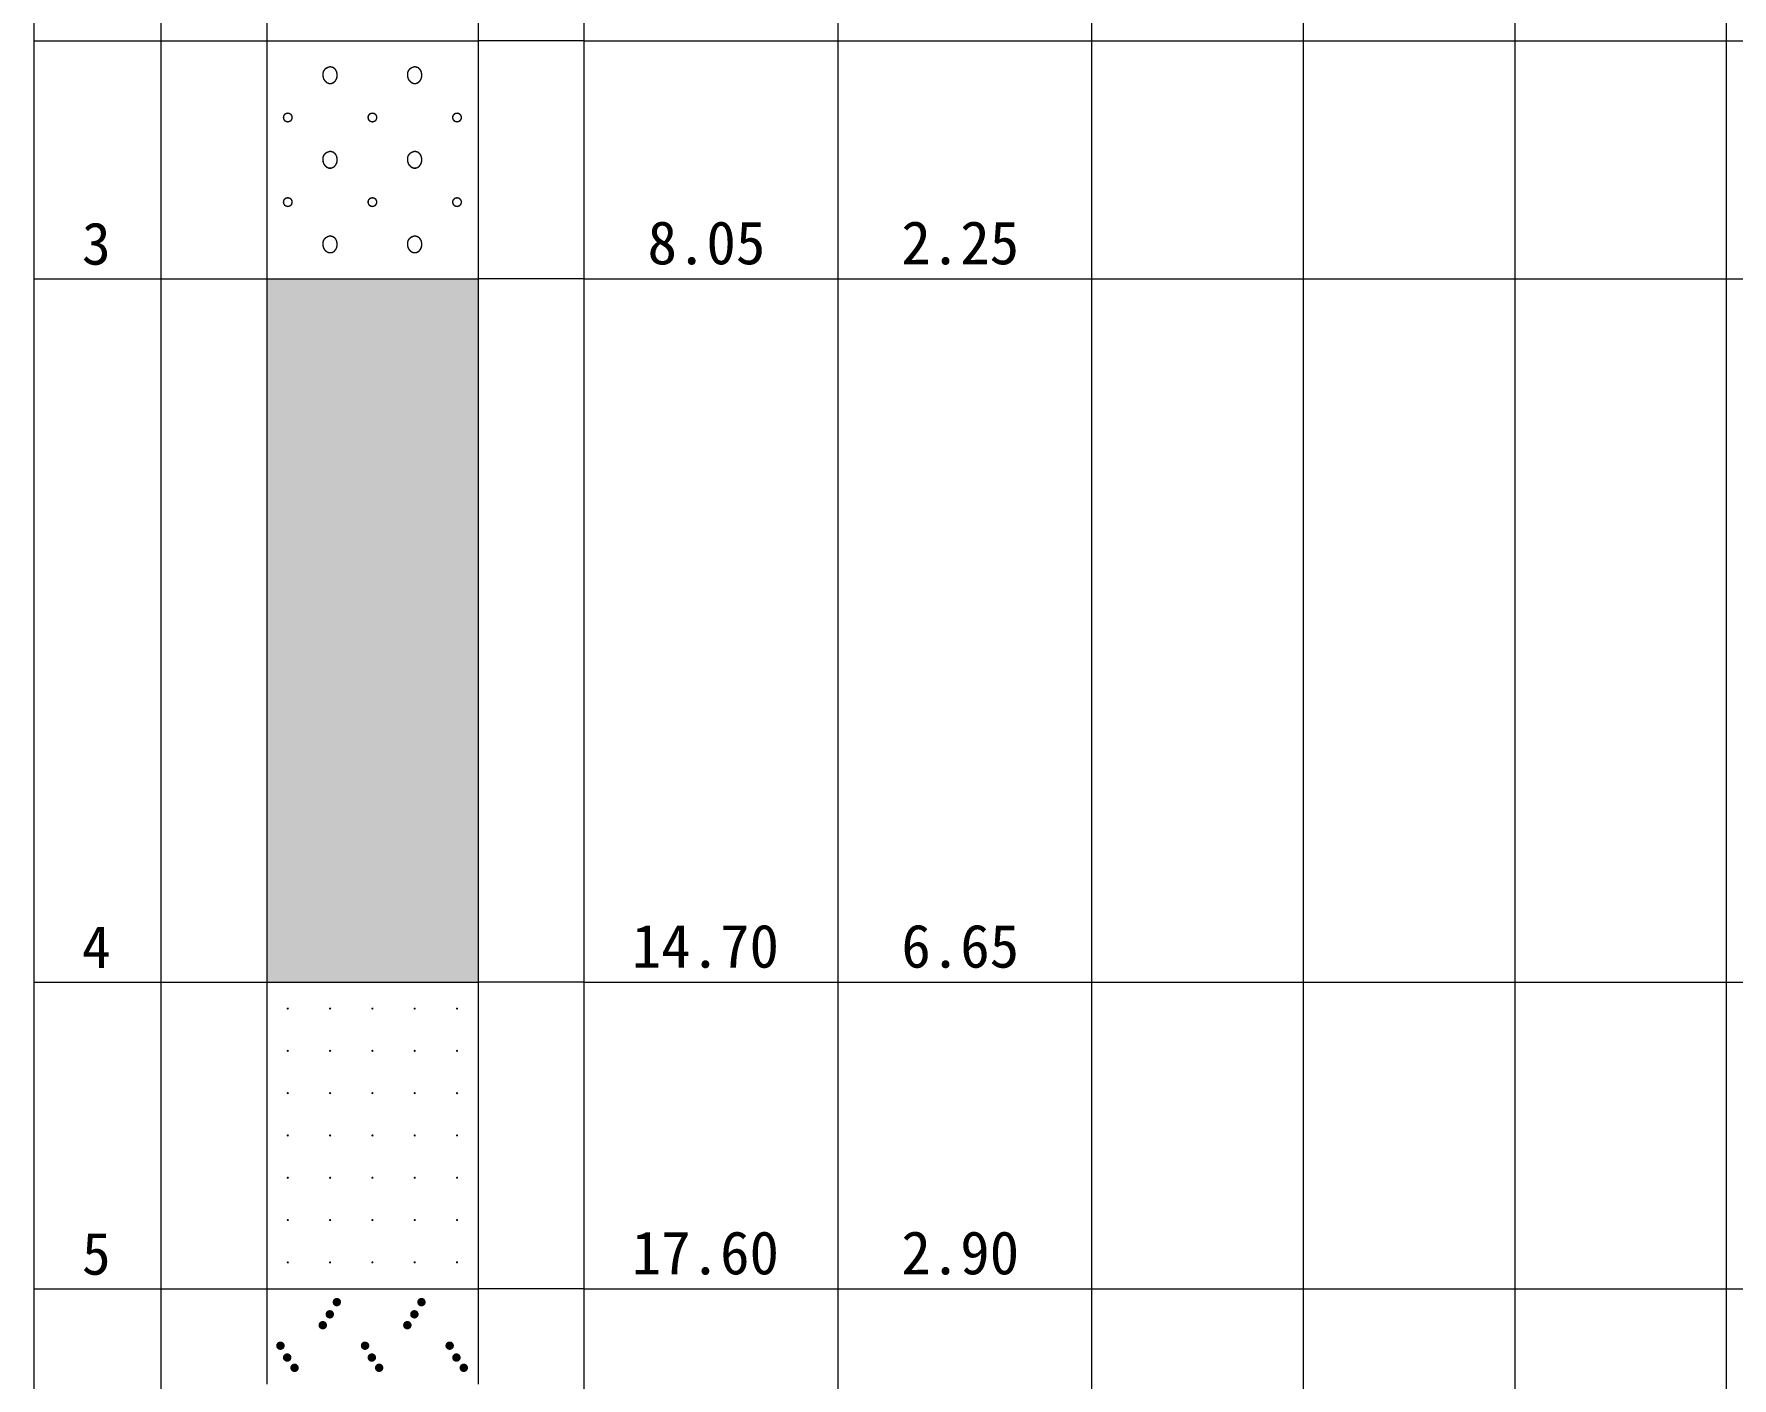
# Model space of a CAD drawing. Header units: inches. Extents: x -27 to 109, y -724 to 26.
# Drawn here: x 15.88 to 31.94, y -17.55 to -4.84 of the extents above; entities that cross this region are included whole.
import ezdxf

# ---------------------------------------------------------------- set-up
doc = ezdxf.new("R2010")
doc.units = ezdxf.units.IN
doc.header["$MEASUREMENT"] = 0
doc.layers.get('0').update_dxf_attribs({"lineweight": 0})
doc.styles.add('宋体', font='')
doc.styles.get('宋体').set_extended_font_data('宋体')

# ---------------------------------------------------------------- blocks, each defined once
blk = doc.blocks.new('lr_block_3')
at = {"color": 7, "const_width": 0.0133}
for points in [[(18.748, -5.229), (18.746, -5.212), (18.742, -5.194), (18.735, -5.181), (18.726, -5.168), (18.711, -5.156), (18.682, -5.148), (18.658, -5.156), (18.641, -5.165), (18.629, -5.177), (18.618, -5.194), (18.614, -5.212), (18.615, -5.229), (18.616, -5.246), (18.621, -5.264), (18.631, -5.28), (18.652, -5.3), (18.672, -5.308), (18.692, -5.308), (18.699, -5.306), (18.717, -5.297), (18.732, -5.28), (18.742, -5.262), (18.746, -5.246), (18.748, -5.229)], [(19.548, -5.229), (19.546, -5.212), (19.542, -5.194), (19.535, -5.181), (19.526, -5.168), (19.511, -5.156), (19.482, -5.148), (19.458, -5.156), (19.441, -5.165), (19.429, -5.177), (19.418, -5.194), (19.414, -5.212), (19.415, -5.229), (19.416, -5.246), (19.421, -5.264), (19.431, -5.28), (19.452, -5.3), (19.472, -5.308), (19.492, -5.308), (19.499, -5.306), (19.517, -5.297), (19.532, -5.28), (19.542, -5.262), (19.546, -5.246), (19.548, -5.229)], [(18.323, -5.629), (18.321, -5.618), (18.317, -5.608), (18.311, -5.6), (18.302, -5.593), (18.292, -5.589), (18.282, -5.588), (18.271, -5.589), (18.261, -5.593), (18.253, -5.6), (18.246, -5.608), (18.242, -5.618), (18.241, -5.629), (18.242, -5.639), (18.246, -5.649), (18.253, -5.658), (18.261, -5.664), (18.271, -5.668), (18.282, -5.67), (18.292, -5.668), (18.302, -5.664), (18.311, -5.658), (18.317, -5.649), (18.321, -5.639), (18.323, -5.629)], [(19.123, -5.629), (19.121, -5.618), (19.117, -5.608), (19.111, -5.6), (19.102, -5.593), (19.092, -5.589), (19.082, -5.588), (19.071, -5.589), (19.061, -5.593), (19.053, -5.6), (19.046, -5.608), (19.042, -5.618), (19.041, -5.629), (19.042, -5.639), (19.046, -5.649), (19.053, -5.658), (19.061, -5.664), (19.071, -5.668), (19.082, -5.67), (19.092, -5.668), (19.102, -5.664), (19.111, -5.658), (19.117, -5.649), (19.121, -5.639), (19.123, -5.629)], [(19.923, -5.629), (19.921, -5.618), (19.917, -5.608), (19.911, -5.6), (19.902, -5.593), (19.892, -5.589), (19.882, -5.588), (19.871, -5.589), (19.861, -5.593), (19.853, -5.6), (19.846, -5.608), (19.842, -5.618), (19.841, -5.629), (19.842, -5.639), (19.846, -5.649), (19.853, -5.658), (19.861, -5.664), (19.871, -5.668), (19.882, -5.67), (19.892, -5.668), (19.902, -5.664), (19.911, -5.658), (19.917, -5.649), (19.921, -5.639), (19.923, -5.629)], [(18.748, -6.029), (18.746, -6.012), (18.742, -5.994), (18.735, -5.981), (18.726, -5.968), (18.711, -5.956), (18.682, -5.948), (18.658, -5.956), (18.641, -5.965), (18.629, -5.977), (18.618, -5.994), (18.614, -6.012), (18.615, -6.029), (18.616, -6.046), (18.621, -6.064), (18.631, -6.08), (18.652, -6.1), (18.672, -6.108), (18.692, -6.108), (18.699, -6.106), (18.717, -6.097), (18.732, -6.08), (18.742, -6.062), (18.746, -6.046), (18.748, -6.029)], [(19.548, -6.029), (19.546, -6.012), (19.542, -5.994), (19.535, -5.981), (19.526, -5.968), (19.511, -5.956), (19.482, -5.948), (19.458, -5.956), (19.441, -5.965), (19.429, -5.977), (19.418, -5.994), (19.414, -6.012), (19.415, -6.029), (19.416, -6.046), (19.421, -6.064), (19.431, -6.08), (19.452, -6.1), (19.472, -6.108), (19.492, -6.108), (19.499, -6.106), (19.517, -6.097), (19.532, -6.08), (19.542, -6.062), (19.546, -6.046), (19.548, -6.029)], [(18.323, -6.429), (18.321, -6.418), (18.317, -6.408), (18.311, -6.4), (18.302, -6.393), (18.292, -6.389), (18.282, -6.388), (18.271, -6.389), (18.261, -6.393), (18.253, -6.4), (18.246, -6.408), (18.242, -6.418), (18.241, -6.429), (18.242, -6.439), (18.246, -6.449), (18.253, -6.458), (18.261, -6.464), (18.271, -6.468), (18.282, -6.47), (18.292, -6.468), (18.302, -6.464), (18.311, -6.458), (18.317, -6.449), (18.321, -6.439), (18.323, -6.429)], [(19.123, -6.429), (19.121, -6.418), (19.117, -6.408), (19.111, -6.4), (19.102, -6.393), (19.092, -6.389), (19.082, -6.388), (19.071, -6.389), (19.061, -6.393), (19.053, -6.4), (19.046, -6.408), (19.042, -6.418), (19.041, -6.429), (19.042, -6.439), (19.046, -6.449), (19.053, -6.458), (19.061, -6.464), (19.071, -6.468), (19.082, -6.47), (19.092, -6.468), (19.102, -6.464), (19.111, -6.458), (19.117, -6.449), (19.121, -6.439), (19.123, -6.429)], [(19.923, -6.429), (19.921, -6.418), (19.917, -6.408), (19.911, -6.4), (19.902, -6.393), (19.892, -6.389), (19.882, -6.388), (19.871, -6.389), (19.861, -6.393), (19.853, -6.4), (19.846, -6.408), (19.842, -6.418), (19.841, -6.429), (19.842, -6.439), (19.846, -6.449), (19.853, -6.458), (19.861, -6.464), (19.871, -6.468), (19.882, -6.47), (19.892, -6.468), (19.902, -6.464), (19.911, -6.458), (19.917, -6.449), (19.921, -6.439), (19.923, -6.429)], [(18.748, -6.829), (18.746, -6.812), (18.742, -6.794), (18.735, -6.781), (18.726, -6.768), (18.711, -6.756), (18.682, -6.748), (18.658, -6.756), (18.641, -6.765), (18.629, -6.777), (18.618, -6.794), (18.614, -6.812), (18.615, -6.829), (18.616, -6.846), (18.621, -6.864), (18.631, -6.88), (18.652, -6.9), (18.672, -6.908), (18.692, -6.908), (18.699, -6.906), (18.717, -6.897), (18.732, -6.88), (18.742, -6.862), (18.746, -6.846), (18.748, -6.829)], [(19.548, -6.829), (19.546, -6.812), (19.542, -6.794), (19.535, -6.781), (19.526, -6.768), (19.511, -6.756), (19.482, -6.748), (19.458, -6.756), (19.441, -6.765), (19.429, -6.777), (19.418, -6.794), (19.414, -6.812), (19.415, -6.829), (19.416, -6.846), (19.421, -6.864), (19.431, -6.88), (19.452, -6.9), (19.472, -6.908), (19.492, -6.908), (19.499, -6.906), (19.517, -6.897), (19.532, -6.88), (19.542, -6.862), (19.546, -6.846), (19.548, -6.829)]]:
    blk.add_lwpolyline(points, dxfattribs=at)
blk = doc.blocks.new('lr_block_4')
at = {"true_color": 0x000000}
for points in [[(18.291, -14.056), (18.292, -14.054), (18.291, -14.051), (18.29, -14.049), (18.289, -14.047), (18.287, -14.045), (18.284, -14.044), (18.282, -14.044), (18.279, -14.044), (18.277, -14.045), (18.275, -14.047), (18.273, -14.049), (18.272, -14.051), (18.272, -14.054), (18.272, -14.056), (18.273, -14.059), (18.275, -14.061), (18.277, -14.062), (18.279, -14.063), (18.282, -14.064), (18.284, -14.063), (18.287, -14.062), (18.289, -14.061), (18.29, -14.059)], [(18.691, -14.056), (18.692, -14.054), (18.691, -14.051), (18.69, -14.049), (18.689, -14.047), (18.687, -14.045), (18.684, -14.044), (18.682, -14.044), (18.679, -14.044), (18.677, -14.045), (18.674, -14.047), (18.673, -14.049), (18.672, -14.051), (18.672, -14.054), (18.672, -14.056), (18.673, -14.059), (18.674, -14.061), (18.676, -14.062), (18.679, -14.063), (18.682, -14.064), (18.684, -14.063), (18.686, -14.062), (18.689, -14.061), (18.69, -14.059)], [(19.091, -14.056), (19.092, -14.054), (19.091, -14.051), (19.09, -14.049), (19.089, -14.047), (19.087, -14.045), (19.084, -14.044), (19.082, -14.044), (19.079, -14.044), (19.077, -14.045), (19.075, -14.047), (19.073, -14.049), (19.072, -14.051), (19.072, -14.054), (19.072, -14.056), (19.073, -14.059), (19.075, -14.061), (19.077, -14.062), (19.079, -14.063), (19.082, -14.064), (19.084, -14.063), (19.087, -14.062), (19.089, -14.061), (19.09, -14.059)], [(19.491, -14.056), (19.492, -14.054), (19.491, -14.051), (19.49, -14.049), (19.489, -14.047), (19.487, -14.045), (19.484, -14.044), (19.482, -14.044), (19.479, -14.044), (19.477, -14.045), (19.474, -14.047), (19.473, -14.049), (19.472, -14.051), (19.472, -14.054), (19.472, -14.056), (19.473, -14.059), (19.474, -14.061), (19.476, -14.062), (19.479, -14.063), (19.482, -14.064), (19.484, -14.063), (19.486, -14.062), (19.489, -14.061), (19.49, -14.059)], [(19.891, -14.056), (19.892, -14.054), (19.891, -14.051), (19.89, -14.049), (19.889, -14.047), (19.887, -14.045), (19.884, -14.044), (19.882, -14.044), (19.879, -14.044), (19.877, -14.045), (19.875, -14.047), (19.873, -14.049), (19.872, -14.051), (19.872, -14.054), (19.872, -14.056), (19.873, -14.059), (19.875, -14.061), (19.877, -14.062), (19.879, -14.063), (19.882, -14.064), (19.884, -14.063), (19.887, -14.062), (19.889, -14.061), (19.89, -14.059)], [(18.291, -14.456), (18.292, -14.454), (18.291, -14.451), (18.29, -14.449), (18.289, -14.447), (18.287, -14.445), (18.284, -14.444), (18.282, -14.444), (18.279, -14.444), (18.277, -14.445), (18.275, -14.447), (18.273, -14.449), (18.272, -14.451), (18.272, -14.454), (18.272, -14.456), (18.273, -14.459), (18.275, -14.461), (18.277, -14.462), (18.279, -14.463), (18.282, -14.464), (18.284, -14.463), (18.287, -14.462), (18.289, -14.461), (18.29, -14.459)], [(18.691, -14.456), (18.692, -14.454), (18.691, -14.451), (18.69, -14.449), (18.689, -14.447), (18.687, -14.445), (18.684, -14.444), (18.682, -14.444), (18.679, -14.444), (18.677, -14.445), (18.675, -14.447), (18.673, -14.449), (18.672, -14.451), (18.672, -14.454), (18.672, -14.456), (18.673, -14.459), (18.675, -14.461), (18.677, -14.462), (18.679, -14.463), (18.682, -14.464), (18.684, -14.463), (18.687, -14.462), (18.689, -14.461), (18.69, -14.459)], [(19.091, -14.456), (19.092, -14.454), (19.091, -14.451), (19.09, -14.449), (19.089, -14.447), (19.087, -14.445), (19.084, -14.444), (19.082, -14.444), (19.079, -14.444), (19.077, -14.445), (19.075, -14.447), (19.073, -14.449), (19.072, -14.451), (19.072, -14.454), (19.072, -14.456), (19.073, -14.459), (19.075, -14.461), (19.077, -14.462), (19.079, -14.463), (19.082, -14.464), (19.084, -14.463), (19.087, -14.462), (19.089, -14.461), (19.09, -14.459)], [(19.491, -14.456), (19.492, -14.454), (19.491, -14.451), (19.49, -14.449), (19.489, -14.447), (19.487, -14.445), (19.484, -14.444), (19.482, -14.444), (19.479, -14.444), (19.477, -14.445), (19.475, -14.447), (19.473, -14.449), (19.472, -14.451), (19.472, -14.454), (19.472, -14.456), (19.473, -14.459), (19.475, -14.461), (19.477, -14.462), (19.479, -14.463), (19.482, -14.464), (19.484, -14.463), (19.487, -14.462), (19.489, -14.461), (19.49, -14.459)], [(19.891, -14.456), (19.892, -14.454), (19.891, -14.451), (19.89, -14.449), (19.889, -14.447), (19.887, -14.445), (19.884, -14.444), (19.882, -14.444), (19.879, -14.444), (19.877, -14.445), (19.875, -14.447), (19.873, -14.449), (19.872, -14.451), (19.872, -14.454), (19.872, -14.456), (19.873, -14.459), (19.875, -14.461), (19.877, -14.462), (19.879, -14.463), (19.882, -14.464), (19.884, -14.463), (19.887, -14.462), (19.889, -14.461), (19.89, -14.459)], [(18.291, -14.856), (18.292, -14.854), (18.291, -14.851), (18.29, -14.849), (18.289, -14.847), (18.287, -14.845), (18.284, -14.844), (18.282, -14.844), (18.279, -14.844), (18.277, -14.845), (18.275, -14.847), (18.273, -14.849), (18.272, -14.851), (18.272, -14.854), (18.272, -14.856), (18.273, -14.859), (18.275, -14.861), (18.277, -14.862), (18.279, -14.863), (18.282, -14.864), (18.284, -14.863), (18.287, -14.862), (18.289, -14.861), (18.29, -14.859)], [(18.691, -14.856), (18.692, -14.854), (18.691, -14.851), (18.69, -14.849), (18.689, -14.847), (18.687, -14.845), (18.684, -14.844), (18.682, -14.844), (18.679, -14.844), (18.677, -14.845), (18.674, -14.847), (18.673, -14.849), (18.672, -14.851), (18.672, -14.854), (18.672, -14.856), (18.673, -14.859), (18.674, -14.861), (18.676, -14.862), (18.679, -14.863), (18.682, -14.864), (18.684, -14.863), (18.686, -14.862), (18.689, -14.861), (18.69, -14.859)], [(19.091, -14.856), (19.092, -14.854), (19.091, -14.851), (19.09, -14.849), (19.089, -14.847), (19.087, -14.845), (19.084, -14.844), (19.082, -14.844), (19.079, -14.844), (19.077, -14.845), (19.075, -14.847), (19.073, -14.849), (19.072, -14.851), (19.072, -14.854), (19.072, -14.856), (19.073, -14.859), (19.075, -14.861), (19.077, -14.862), (19.079, -14.863), (19.082, -14.864), (19.084, -14.863), (19.087, -14.862), (19.089, -14.861), (19.09, -14.859)], [(19.491, -14.856), (19.492, -14.854), (19.491, -14.851), (19.49, -14.849), (19.489, -14.847), (19.487, -14.845), (19.484, -14.844), (19.482, -14.844), (19.479, -14.844), (19.477, -14.845), (19.474, -14.847), (19.473, -14.849), (19.472, -14.851), (19.472, -14.854), (19.472, -14.856), (19.473, -14.859), (19.474, -14.861), (19.476, -14.862), (19.479, -14.863), (19.482, -14.864), (19.484, -14.863), (19.486, -14.862), (19.489, -14.861), (19.49, -14.859)], [(19.891, -14.856), (19.892, -14.854), (19.891, -14.851), (19.89, -14.849), (19.889, -14.847), (19.887, -14.845), (19.884, -14.844), (19.882, -14.844), (19.879, -14.844), (19.877, -14.845), (19.875, -14.847), (19.873, -14.849), (19.872, -14.851), (19.872, -14.854), (19.872, -14.856), (19.873, -14.859), (19.875, -14.861), (19.877, -14.862), (19.879, -14.863), (19.882, -14.864), (19.884, -14.863), (19.887, -14.862), (19.889, -14.861), (19.89, -14.859)], [(18.291, -15.256), (18.292, -15.254), (18.291, -15.251), (18.29, -15.249), (18.289, -15.247), (18.287, -15.245), (18.284, -15.244), (18.282, -15.244), (18.279, -15.244), (18.277, -15.245), (18.275, -15.247), (18.273, -15.249), (18.272, -15.251), (18.272, -15.254), (18.272, -15.256), (18.273, -15.259), (18.275, -15.261), (18.277, -15.262), (18.279, -15.263), (18.282, -15.264), (18.284, -15.263), (18.287, -15.262), (18.289, -15.261), (18.29, -15.259)], [(18.691, -15.256), (18.692, -15.254), (18.691, -15.251), (18.69, -15.249), (18.689, -15.247), (18.687, -15.245), (18.684, -15.244), (18.682, -15.244), (18.679, -15.244), (18.677, -15.245), (18.675, -15.247), (18.673, -15.249), (18.672, -15.251), (18.672, -15.254), (18.672, -15.256), (18.673, -15.259), (18.675, -15.261), (18.677, -15.262), (18.679, -15.263), (18.682, -15.264), (18.684, -15.263), (18.687, -15.262), (18.689, -15.261), (18.69, -15.259)], [(19.091, -15.256), (19.092, -15.254), (19.091, -15.251), (19.09, -15.249), (19.089, -15.247), (19.087, -15.245), (19.084, -15.244), (19.082, -15.244), (19.079, -15.244), (19.077, -15.245), (19.075, -15.247), (19.073, -15.249), (19.072, -15.251), (19.072, -15.254), (19.072, -15.256), (19.073, -15.259), (19.075, -15.261), (19.077, -15.262), (19.079, -15.263), (19.082, -15.264), (19.084, -15.263), (19.087, -15.262), (19.089, -15.261), (19.09, -15.259)], [(19.491, -15.256), (19.492, -15.254), (19.491, -15.251), (19.49, -15.249), (19.489, -15.247), (19.487, -15.245), (19.484, -15.244), (19.482, -15.244), (19.479, -15.244), (19.477, -15.245), (19.475, -15.247), (19.473, -15.249), (19.472, -15.251), (19.472, -15.254), (19.472, -15.256), (19.473, -15.259), (19.475, -15.261), (19.477, -15.262), (19.479, -15.263), (19.482, -15.264), (19.484, -15.263), (19.487, -15.262), (19.489, -15.261), (19.49, -15.259)], [(19.891, -15.256), (19.892, -15.254), (19.891, -15.251), (19.89, -15.249), (19.889, -15.247), (19.887, -15.245), (19.884, -15.244), (19.882, -15.244), (19.879, -15.244), (19.877, -15.245), (19.875, -15.247), (19.873, -15.249), (19.872, -15.251), (19.872, -15.254), (19.872, -15.256), (19.873, -15.259), (19.875, -15.261), (19.877, -15.262), (19.879, -15.263), (19.882, -15.264), (19.884, -15.263), (19.887, -15.262), (19.889, -15.261), (19.89, -15.259)], [(18.291, -15.656), (18.292, -15.654), (18.291, -15.651), (18.29, -15.649), (18.289, -15.647), (18.287, -15.645), (18.284, -15.644), (18.282, -15.644), (18.279, -15.644), (18.277, -15.645), (18.275, -15.647), (18.273, -15.649), (18.272, -15.651), (18.272, -15.654), (18.272, -15.656), (18.273, -15.659), (18.275, -15.661), (18.277, -15.662), (18.279, -15.663), (18.282, -15.664), (18.284, -15.663), (18.287, -15.662), (18.289, -15.661), (18.29, -15.659)], [(18.691, -15.656), (18.692, -15.654), (18.691, -15.651), (18.69, -15.649), (18.689, -15.647), (18.687, -15.645), (18.684, -15.644), (18.682, -15.644), (18.679, -15.644), (18.677, -15.645), (18.674, -15.647), (18.673, -15.649), (18.672, -15.651), (18.672, -15.654), (18.672, -15.656), (18.673, -15.659), (18.674, -15.661), (18.676, -15.662), (18.679, -15.663), (18.682, -15.664), (18.684, -15.663), (18.686, -15.662), (18.689, -15.661), (18.69, -15.659)], [(19.091, -15.656), (19.092, -15.654), (19.091, -15.651), (19.09, -15.649), (19.089, -15.647), (19.087, -15.645), (19.084, -15.644), (19.082, -15.644), (19.079, -15.644), (19.077, -15.645), (19.075, -15.647), (19.073, -15.649), (19.072, -15.651), (19.072, -15.654), (19.072, -15.656), (19.073, -15.659), (19.075, -15.661), (19.077, -15.662), (19.079, -15.663), (19.082, -15.664), (19.084, -15.663), (19.087, -15.662), (19.089, -15.661), (19.09, -15.659)], [(19.491, -15.656), (19.492, -15.654), (19.491, -15.651), (19.49, -15.649), (19.489, -15.647), (19.487, -15.645), (19.484, -15.644), (19.482, -15.644), (19.479, -15.644), (19.477, -15.645), (19.474, -15.647), (19.473, -15.649), (19.472, -15.651), (19.472, -15.654), (19.472, -15.656), (19.473, -15.659), (19.474, -15.661), (19.476, -15.662), (19.479, -15.663), (19.482, -15.664), (19.484, -15.663), (19.486, -15.662), (19.489, -15.661), (19.49, -15.659)], [(19.891, -15.656), (19.892, -15.654), (19.891, -15.651), (19.89, -15.649), (19.889, -15.647), (19.887, -15.645), (19.884, -15.644), (19.882, -15.644), (19.879, -15.644), (19.877, -15.645), (19.875, -15.647), (19.873, -15.649), (19.872, -15.651), (19.872, -15.654), (19.872, -15.656), (19.873, -15.659), (19.875, -15.661), (19.877, -15.662), (19.879, -15.663), (19.882, -15.664), (19.884, -15.663), (19.887, -15.662), (19.889, -15.661), (19.89, -15.659)], [(18.291, -16.056), (18.292, -16.054), (18.291, -16.051), (18.29, -16.049), (18.289, -16.047), (18.287, -16.045), (18.284, -16.044), (18.282, -16.044), (18.279, -16.044), (18.277, -16.045), (18.275, -16.047), (18.273, -16.049), (18.272, -16.051), (18.272, -16.054), (18.272, -16.056), (18.273, -16.059), (18.275, -16.061), (18.277, -16.062), (18.279, -16.063), (18.282, -16.064), (18.284, -16.063), (18.287, -16.062), (18.289, -16.061), (18.29, -16.059)], [(18.691, -16.056), (18.692, -16.054), (18.691, -16.051), (18.69, -16.049), (18.689, -16.047), (18.687, -16.045), (18.684, -16.044), (18.682, -16.044), (18.679, -16.044), (18.677, -16.045), (18.675, -16.047), (18.673, -16.049), (18.672, -16.051), (18.672, -16.054), (18.672, -16.056), (18.673, -16.059), (18.675, -16.061), (18.677, -16.062), (18.679, -16.063), (18.682, -16.064), (18.684, -16.063), (18.687, -16.062), (18.689, -16.061), (18.69, -16.059)], [(19.091, -16.056), (19.092, -16.054), (19.091, -16.051), (19.09, -16.049), (19.089, -16.047), (19.087, -16.045), (19.084, -16.044), (19.082, -16.044), (19.079, -16.044), (19.077, -16.045), (19.075, -16.047), (19.073, -16.049), (19.072, -16.051), (19.072, -16.054), (19.072, -16.056), (19.073, -16.059), (19.075, -16.061), (19.077, -16.062), (19.079, -16.063), (19.082, -16.064), (19.084, -16.063), (19.087, -16.062), (19.089, -16.061), (19.09, -16.059)], [(19.491, -16.056), (19.492, -16.054), (19.491, -16.051), (19.49, -16.049), (19.489, -16.047), (19.487, -16.045), (19.484, -16.044), (19.482, -16.044), (19.479, -16.044), (19.477, -16.045), (19.475, -16.047), (19.473, -16.049), (19.472, -16.051), (19.472, -16.054), (19.472, -16.056), (19.473, -16.059), (19.475, -16.061), (19.477, -16.062), (19.479, -16.063), (19.482, -16.064), (19.484, -16.063), (19.487, -16.062), (19.489, -16.061), (19.49, -16.059)], [(19.891, -16.056), (19.892, -16.054), (19.891, -16.051), (19.89, -16.049), (19.889, -16.047), (19.887, -16.045), (19.884, -16.044), (19.882, -16.044), (19.879, -16.044), (19.877, -16.045), (19.875, -16.047), (19.873, -16.049), (19.872, -16.051), (19.872, -16.054), (19.872, -16.056), (19.873, -16.059), (19.875, -16.061), (19.877, -16.062), (19.879, -16.063), (19.882, -16.064), (19.884, -16.063), (19.887, -16.062), (19.889, -16.061), (19.89, -16.059)], [(18.291, -16.456), (18.292, -16.454), (18.291, -16.451), (18.29, -16.449), (18.289, -16.447), (18.287, -16.445), (18.284, -16.444), (18.282, -16.444), (18.279, -16.444), (18.277, -16.445), (18.275, -16.447), (18.273, -16.449), (18.272, -16.451), (18.272, -16.454), (18.272, -16.456), (18.273, -16.459), (18.275, -16.461), (18.277, -16.462), (18.279, -16.463), (18.282, -16.464), (18.284, -16.463), (18.287, -16.462), (18.289, -16.461), (18.29, -16.459)], [(18.691, -16.456), (18.692, -16.454), (18.691, -16.451), (18.69, -16.449), (18.689, -16.447), (18.687, -16.445), (18.684, -16.444), (18.682, -16.444), (18.679, -16.444), (18.677, -16.445), (18.674, -16.447), (18.673, -16.449), (18.672, -16.451), (18.672, -16.454), (18.672, -16.456), (18.673, -16.459), (18.674, -16.461), (18.676, -16.462), (18.679, -16.463), (18.682, -16.464), (18.684, -16.463), (18.686, -16.462), (18.689, -16.461), (18.69, -16.459)], [(19.091, -16.456), (19.092, -16.454), (19.091, -16.451), (19.09, -16.449), (19.089, -16.447), (19.087, -16.445), (19.084, -16.444), (19.082, -16.444), (19.079, -16.444), (19.077, -16.445), (19.075, -16.447), (19.073, -16.449), (19.072, -16.451), (19.072, -16.454), (19.072, -16.456), (19.073, -16.459), (19.075, -16.461), (19.077, -16.462), (19.079, -16.463), (19.082, -16.464), (19.084, -16.463), (19.087, -16.462), (19.089, -16.461), (19.09, -16.459)], [(19.491, -16.456), (19.492, -16.454), (19.491, -16.451), (19.49, -16.449), (19.489, -16.447), (19.487, -16.445), (19.484, -16.444), (19.482, -16.444), (19.479, -16.444), (19.477, -16.445), (19.474, -16.447), (19.473, -16.449), (19.472, -16.451), (19.472, -16.454), (19.472, -16.456), (19.473, -16.459), (19.474, -16.461), (19.476, -16.462), (19.479, -16.463), (19.482, -16.464), (19.484, -16.463), (19.486, -16.462), (19.489, -16.461), (19.49, -16.459)], [(19.891, -16.456), (19.892, -16.454), (19.891, -16.451), (19.89, -16.449), (19.889, -16.447), (19.887, -16.445), (19.884, -16.444), (19.882, -16.444), (19.879, -16.444), (19.877, -16.445), (19.875, -16.447), (19.873, -16.449), (19.872, -16.451), (19.872, -16.454), (19.872, -16.456), (19.873, -16.459), (19.875, -16.461), (19.877, -16.462), (19.879, -16.463), (19.882, -16.464), (19.884, -16.463), (19.887, -16.462), (19.889, -16.461), (19.89, -16.459)]]:
    blk.add_hatch(color=18, dxfattribs=at).paths.add_polyline_path(points, flags=17)
blk = doc.blocks.new('lr_block_5')
at = {"true_color": 0x000000}
for points in [[(18.784, -16.84), (18.785, -16.83), (18.784, -16.819), (18.78, -16.81), (18.774, -16.801), (18.765, -16.795), (18.756, -16.791), (18.745, -16.79), (18.735, -16.791), (18.725, -16.795), (18.717, -16.801), (18.711, -16.81), (18.707, -16.819), (18.705, -16.83), (18.707, -16.84), (18.711, -16.85), (18.717, -16.858), (18.725, -16.864), (18.735, -16.868), (18.745, -16.87), (18.756, -16.868), (18.765, -16.864), (18.774, -16.858), (18.78, -16.85)], [(19.584, -16.84), (19.585, -16.83), (19.584, -16.819), (19.58, -16.81), (19.574, -16.801), (19.565, -16.795), (19.556, -16.791), (19.545, -16.79), (19.535, -16.791), (19.525, -16.795), (19.517, -16.801), (19.511, -16.81), (19.507, -16.819), (19.505, -16.83), (19.507, -16.84), (19.511, -16.85), (19.517, -16.858), (19.525, -16.864), (19.535, -16.868), (19.545, -16.87), (19.556, -16.868), (19.565, -16.864), (19.574, -16.858), (19.58, -16.85)], [(18.651, -17.058), (18.652, -17.048), (18.651, -17.037), (18.647, -17.028), (18.64, -17.019), (18.632, -17.013), (18.622, -17.009), (18.612, -17.008), (18.602, -17.009), (18.592, -17.013), (18.584, -17.019), (18.577, -17.028), (18.573, -17.037), (18.572, -17.048), (18.573, -17.058), (18.577, -17.068), (18.584, -17.076), (18.592, -17.082), (18.602, -17.086), (18.612, -17.088), (18.622, -17.086), (18.632, -17.082), (18.64, -17.076), (18.647, -17.068)], [(18.717, -16.955), (18.719, -16.945), (18.717, -16.934), (18.713, -16.925), (18.707, -16.916), (18.699, -16.91), (18.689, -16.906), (18.679, -16.905), (18.668, -16.906), (18.659, -16.91), (18.65, -16.916), (18.644, -16.925), (18.64, -16.934), (18.639, -16.945), (18.64, -16.955), (18.644, -16.965), (18.65, -16.973), (18.659, -16.979), (18.668, -16.983), (18.679, -16.985), (18.689, -16.983), (18.699, -16.979), (18.707, -16.973), (18.713, -16.965)], [(19.451, -17.058), (19.452, -17.048), (19.451, -17.037), (19.447, -17.028), (19.44, -17.019), (19.432, -17.013), (19.422, -17.009), (19.412, -17.008), (19.402, -17.009), (19.392, -17.013), (19.384, -17.019), (19.377, -17.028), (19.373, -17.037), (19.372, -17.048), (19.373, -17.058), (19.377, -17.068), (19.384, -17.076), (19.392, -17.082), (19.402, -17.086), (19.412, -17.088), (19.422, -17.086), (19.432, -17.082), (19.44, -17.076), (19.447, -17.068)], [(19.517, -16.955), (19.519, -16.945), (19.517, -16.934), (19.513, -16.925), (19.507, -16.916), (19.499, -16.91), (19.489, -16.906), (19.479, -16.905), (19.468, -16.906), (19.459, -16.91), (19.45, -16.916), (19.444, -16.925), (19.44, -16.934), (19.439, -16.945), (19.44, -16.955), (19.444, -16.965), (19.45, -16.973), (19.459, -16.979), (19.468, -16.983), (19.479, -16.985), (19.489, -16.983), (19.499, -16.979), (19.507, -16.973), (19.513, -16.965)], [(18.251, -17.252), (18.252, -17.242), (18.251, -17.231), (18.247, -17.222), (18.24, -17.213), (18.232, -17.207), (18.222, -17.203), (18.212, -17.202), (18.202, -17.203), (18.192, -17.207), (18.184, -17.213), (18.177, -17.222), (18.173, -17.231), (18.172, -17.242), (18.173, -17.252), (18.177, -17.262), (18.184, -17.27), (18.192, -17.276), (18.202, -17.28), (18.212, -17.282), (18.222, -17.28), (18.232, -17.276), (18.24, -17.27), (18.247, -17.262)], [(18.315, -17.364), (18.316, -17.354), (18.315, -17.343), (18.311, -17.334), (18.304, -17.325), (18.296, -17.319), (18.286, -17.315), (18.276, -17.314), (18.266, -17.315), (18.256, -17.319), (18.248, -17.325), (18.241, -17.334), (18.237, -17.343), (18.236, -17.354), (18.237, -17.364), (18.241, -17.374), (18.248, -17.382), (18.256, -17.388), (18.266, -17.392), (18.276, -17.394), (18.286, -17.392), (18.296, -17.388), (18.304, -17.382), (18.311, -17.374)], [(19.051, -17.252), (19.052, -17.242), (19.051, -17.231), (19.047, -17.222), (19.04, -17.213), (19.032, -17.207), (19.022, -17.203), (19.012, -17.202), (19.002, -17.203), (18.992, -17.207), (18.984, -17.213), (18.977, -17.222), (18.973, -17.231), (18.972, -17.242), (18.973, -17.252), (18.977, -17.262), (18.984, -17.27), (18.992, -17.276), (19.002, -17.28), (19.012, -17.282), (19.022, -17.28), (19.032, -17.276), (19.04, -17.27), (19.047, -17.262)], [(19.115, -17.364), (19.116, -17.354), (19.115, -17.343), (19.111, -17.334), (19.104, -17.325), (19.096, -17.319), (19.086, -17.315), (19.076, -17.314), (19.066, -17.315), (19.056, -17.319), (19.048, -17.325), (19.041, -17.334), (19.037, -17.343), (19.036, -17.354), (19.037, -17.364), (19.041, -17.374), (19.048, -17.382), (19.056, -17.388), (19.066, -17.392), (19.076, -17.394), (19.086, -17.392), (19.096, -17.388), (19.104, -17.382), (19.111, -17.374)], [(19.851, -17.252), (19.852, -17.242), (19.851, -17.231), (19.847, -17.222), (19.84, -17.213), (19.832, -17.207), (19.822, -17.203), (19.812, -17.202), (19.802, -17.203), (19.792, -17.207), (19.784, -17.213), (19.777, -17.222), (19.773, -17.231), (19.772, -17.242), (19.773, -17.252), (19.777, -17.262), (19.784, -17.27), (19.792, -17.276), (19.802, -17.28), (19.812, -17.282), (19.822, -17.28), (19.832, -17.276), (19.84, -17.27), (19.847, -17.262)], [(19.915, -17.364), (19.916, -17.354), (19.915, -17.343), (19.911, -17.334), (19.904, -17.325), (19.896, -17.319), (19.886, -17.315), (19.876, -17.314), (19.866, -17.315), (19.856, -17.319), (19.848, -17.325), (19.841, -17.334), (19.837, -17.343), (19.836, -17.354), (19.837, -17.364), (19.841, -17.374), (19.848, -17.382), (19.856, -17.388), (19.866, -17.392), (19.876, -17.394), (19.886, -17.392), (19.896, -17.388), (19.904, -17.382), (19.911, -17.374)], [(18.384, -17.461), (18.385, -17.451), (18.384, -17.44), (18.38, -17.431), (18.374, -17.423), (18.365, -17.416), (18.356, -17.412), (18.345, -17.411), (18.335, -17.412), (18.325, -17.416), (18.317, -17.423), (18.311, -17.431), (18.307, -17.44), (18.305, -17.451), (18.307, -17.461), (18.311, -17.471), (18.317, -17.479), (18.325, -17.485), (18.335, -17.489), (18.345, -17.491), (18.356, -17.489), (18.365, -17.485), (18.374, -17.479), (18.38, -17.471)], [(19.184, -17.461), (19.185, -17.451), (19.184, -17.44), (19.18, -17.431), (19.174, -17.423), (19.165, -17.416), (19.156, -17.412), (19.145, -17.411), (19.135, -17.412), (19.125, -17.416), (19.117, -17.423), (19.111, -17.431), (19.107, -17.44), (19.105, -17.451), (19.107, -17.461), (19.111, -17.471), (19.117, -17.479), (19.125, -17.485), (19.135, -17.489), (19.145, -17.491), (19.156, -17.489), (19.165, -17.485), (19.174, -17.479), (19.18, -17.471)], [(19.984, -17.461), (19.985, -17.451), (19.984, -17.44), (19.98, -17.431), (19.974, -17.423), (19.965, -17.416), (19.956, -17.412), (19.945, -17.411), (19.935, -17.412), (19.925, -17.416), (19.917, -17.423), (19.911, -17.431), (19.907, -17.44), (19.905, -17.451), (19.907, -17.461), (19.911, -17.471), (19.917, -17.479), (19.925, -17.485), (19.935, -17.489), (19.945, -17.491), (19.956, -17.489), (19.965, -17.485), (19.974, -17.479), (19.98, -17.471)]]:
    blk.add_hatch(color=18, dxfattribs=at).paths.add_polyline_path(points, flags=17)

msp = doc.modelspace()

# ---------------------------------------------------------------- hatches: boundary and pattern name
at = {"true_color": 0x000000}
msp.add_hatch(color=18, dxfattribs=at).paths.add_polyline_path([(18.082, -13.804), (20.082, -13.804), (20.082, -7.154), (18.082, -7.154)], flags=17)
h = msp.add_hatch()
h.set_pattern_fill('', color=256, style=0, pattern_type=0)
h.set_pattern_definition([])
h.paths.add_polyline_path([(18.082, -13.804), (20.082, -13.804), (20.082, -7.154), (18.082, -7.154)], flags=17)

# ---------------------------------------------------------------- linework, layer by layer
at = {"linetype": 'Continuous', "lineweight": 15}
for p, q in [((15.882, 0.896), (15.882, -693.554)), ((17.082, 0.896), (17.082, -693.554)), ((21.082, 0.896), (21.082, -693.554)), ((23.482, 0.896), (23.482, -693.554)), ((25.882, 0.896), (25.882, -693.554)), ((27.882, 0.896), (27.882, -693.554)), ((29.882, 0.896), (29.882, -693.554)), ((31.882, 0.896), (31.882, -693.554)), ((18.082, -3.104), (18.082, -4.904)), ((20.082, -3.104), (20.082, -4.904)), ((15.882, -4.904), (17.082, -4.904)), ((17.082, -4.904), (18.082, -4.904)), ((18.082, -4.904), (20.082, -4.904)), ((18.082, -4.904), (18.082, -7.154)), ((21.082, -4.904), (20.082, -4.904)), ((20.082, -4.904), (20.082, -7.154)), ((21.082, -4.904), (23.482, -4.904)), ((23.482, -4.904), (25.882, -4.904)), ((25.882, -4.904), (27.882, -4.904)), ((27.882, -4.904), (29.882, -4.904)), ((29.882, -4.904), (31.882, -4.904)), ((31.882, -4.904), (35.882, -4.904)), ((15.882, -7.154), (17.082, -7.154)), ((17.082, -7.154), (18.082, -7.154)), ((18.082, -7.154), (20.082, -7.154)), ((18.082, -7.154), (18.082, -13.804)), ((21.082, -7.154), (20.082, -7.154)), ((20.082, -7.154), (20.082, -13.804)), ((21.082, -7.154), (23.482, -7.154)), ((23.482, -7.154), (25.882, -7.154)), ((25.882, -7.154), (27.882, -7.154)), ((27.882, -7.154), (29.882, -7.154)), ((29.882, -7.154), (31.882, -7.154)), ((31.882, -7.154), (35.882, -7.154)), ((15.882, -13.804), (17.082, -13.804)), ((17.082, -13.804), (18.082, -13.804)), ((18.082, -13.804), (20.082, -13.804)), ((18.082, -13.804), (18.082, -16.704)), ((21.082, -13.804), (20.082, -13.804)), ((20.082, -13.804), (20.082, -16.704)), ((21.082, -13.804), (23.482, -13.804)), ((23.482, -13.804), (25.882, -13.804)), ((25.882, -13.804), (27.882, -13.804)), ((27.882, -13.804), (29.882, -13.804)), ((29.882, -13.804), (31.882, -13.804)), ((31.882, -13.804), (35.882, -13.804)), ((15.882, -16.704), (17.082, -16.704)), ((17.082, -16.704), (18.082, -16.704)), ((18.082, -16.704), (20.082, -16.704)), ((18.082, -16.704), (18.082, -17.604)), ((21.082, -16.704), (20.082, -16.704)), ((20.082, -16.704), (20.082, -17.604)), ((21.082, -16.704), (23.482, -16.704)), ((23.482, -16.704), (25.882, -16.704)), ((25.882, -16.704), (27.882, -16.704)), ((27.882, -16.704), (29.882, -16.704)), ((29.882, -16.704), (31.882, -16.704)), ((31.882, -16.704), (35.882, -16.704))]:
    msp.add_line(p, q, dxfattribs=at)

# ---------------------------------------------------------------- block references
at = {"color": 7}
for name in ['lr_block_3', 'lr_block_4', 'lr_block_5']:
    msp.add_blockref(name, (0, 0), dxfattribs=at)

# ---------------------------------------------------------------- texts
at = {"style": '宋体'}
for s, height, p in [('3', 0.4, (16.335, -7.02)), ('8.05', 0.4092, (21.683, -7.017)), ('2.25', 0.4092, (24.083, -7.017)), ('4', 0.4, (16.335, -13.67)), ('14.70', 0.4092, (21.534, -13.667)), ('6.65', 0.4092, (24.083, -13.667)), ('5', 0.4, (16.335, -16.57)), ('17.60', 0.4092, (21.534, -16.567)), ('2.90', 0.4092, (24.083, -16.567))]:
    msp.add_text(s, height=height, dxfattribs=at).set_placement(p)

doc.saveas('drawing.dxf')
